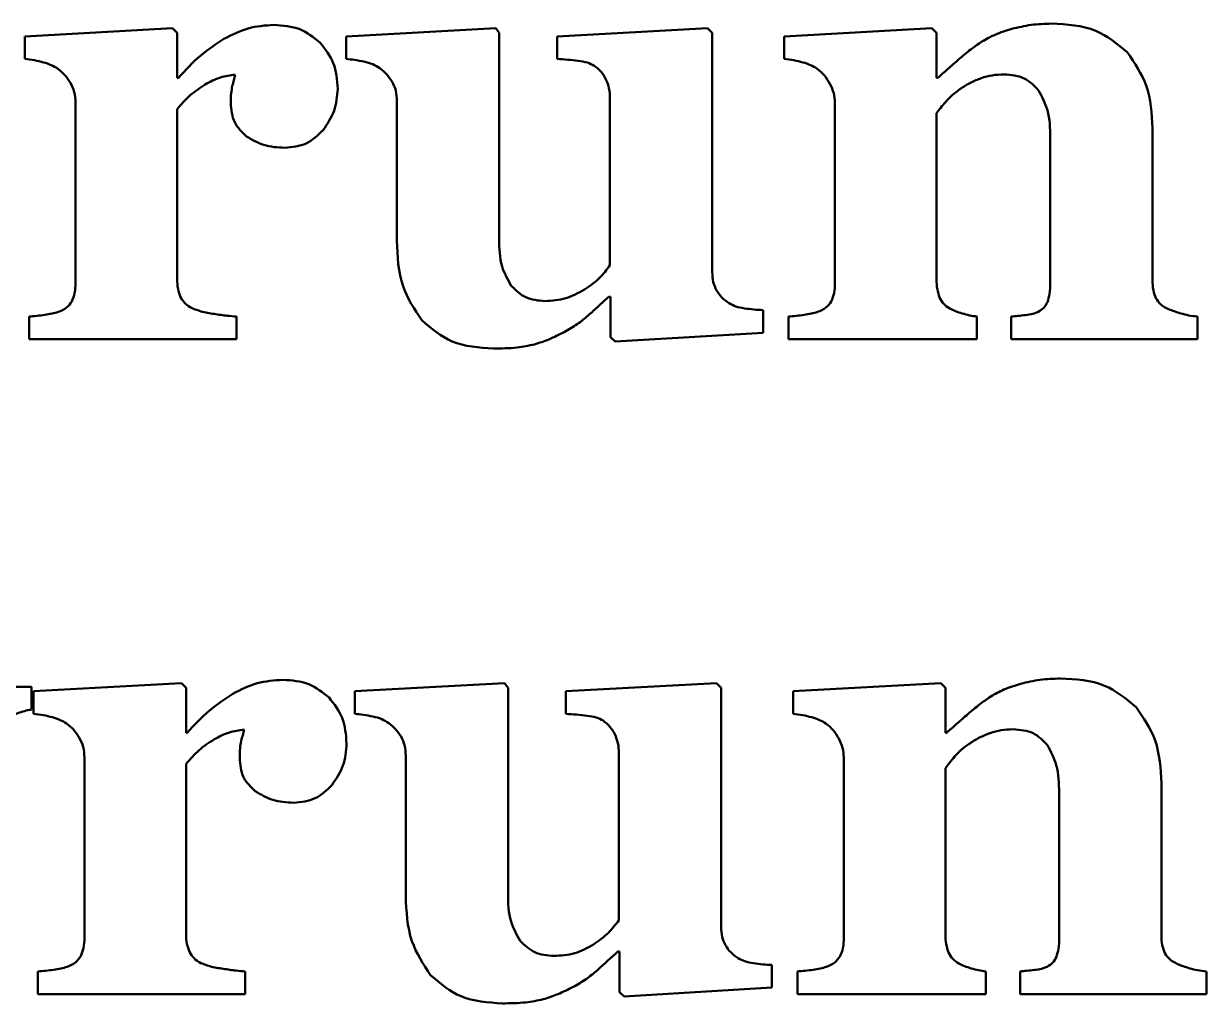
# Model space of a CAD drawing. Header units: millimetres. Extents: x 0 to 420, y 0 to 297.
# Drawn here: x 215.3 to 221.14, y 152.94 to 157.78 of the extents above; entities that cross this region are included whole.
import ezdxf

# ---------------------------------------------------------------- set-up
doc = ezdxf.new("R2010")
doc.units = ezdxf.units.MM
doc.header["$LTSCALE"] = 0.75
doc.layers.add('Visible', color=7, linetype='Continuous', lineweight=50)

msp = doc.modelspace()

# ---------------------------------------------------------------- linework, layer by layer
at = {"layer": 'Visible'}
for p, q in [((216.0358, 157.759, 0.25), (215.3066, 157.7192, 0.25)), ((216.0587, 157.736, 0.25), (216.0358, 157.759, 0.25)), ((217.6305, 157.759, 0.25), (216.892, 157.7192, 0.25)), ((217.6472, 157.736, 0.25), (217.6305, 157.759, 0.25)), ((218.6761, 157.759, 0.25), (217.9331, 157.7192, 0.25)), ((218.6991, 157.736, 0.25), (218.6761, 157.759, 0.25)), ((219.783, 157.759, 0.25), (219.0537, 157.7192, 0.25)), ((219.8059, 157.736, 0.25), (219.783, 157.759, 0.25)), ((215.3066, 157.7192, 0.25), (215.3066, 157.6076, 0.25)), ((216.0587, 157.5143, 0.25), (216.0587, 157.736, 0.25)), ((216.892, 157.7192, 0.25), (216.892, 157.6076, 0.25)), ((217.6472, 156.7193, 0.25), (217.6472, 157.736, 0.25)), ((217.9331, 157.7192, 0.25), (217.9331, 157.6076, 0.25)), ((218.6991, 156.5558, 0.25), (218.6991, 157.736, 0.25)), ((219.0537, 157.7192, 0.25), (219.0537, 157.6076, 0.25)), ((219.8059, 157.5143, 0.25), (219.8059, 157.736, 0.25)), ((216.0649, 157.5143, 0.25), (216.0587, 157.5143, 0.25)), ((219.8121, 157.5143, 0.25), (219.8059, 157.5143, 0.25)), ((217.1427, 157.3981, 0.25), (217.1427, 156.7102, 0.25)), ((218.1945, 157.4134, 0.25), (218.1945, 156.5894, 0.25)), ((215.5573, 157.392, 0.25), (215.5573, 156.5022, 0.25)), ((216.0587, 156.5206, 0.25), (216.0587, 157.3599, 0.25)), ((219.3045, 157.392, 0.25), (219.3045, 156.5022, 0.25)), ((219.8059, 156.5191, 0.25), (219.8059, 157.3401, 0.25)), ((220.8715, 156.516, 0.25), (220.8715, 157.2651, 0.25)), ((220.367, 157.2177, 0.25), (220.367, 156.5022, 0.25)), ((218.1884, 156.4334, 0.25), (218.1976, 156.4334, 0.25)), ((218.1976, 156.4334, 0.25), (218.1976, 156.2332, 0.25)), ((218.9498, 156.2561, 0.25), (218.9498, 156.3677, 0.25)), ((215.328, 156.3356, 0.25), (215.328, 156.224, 0.25)), ((216.3508, 156.224, 0.25), (216.3508, 156.3356, 0.25)), ((219.0751, 156.3356, 0.25), (219.0751, 156.224, 0.25)), ((220.0047, 156.224, 0.25), (220.0047, 156.3356, 0.25)), ((220.1744, 156.3356, 0.25), (220.1744, 156.224, 0.25)), ((221.0932, 156.224, 0.25), (221.0932, 156.3356, 0.25)), ((218.1976, 156.2332, 0.25), (218.2205, 156.2118, 0.25)), ((218.2205, 156.2118, 0.25), (218.9498, 156.2561, 0.25)), ((215.328, 156.224, 0.25), (216.3508, 156.224, 0.25)), ((219.0751, 156.224, 0.25), (220.0047, 156.224, 0.25)), ((220.1744, 156.224, 0.25), (221.0932, 156.224, 0.25)), ((215.3398, 154.5073, 0.25), (214.7084, 154.5073, 0.25)), ((215.3398, 154.3957, 0.25), (215.3398, 154.5073, 0.25)), ((216.0798, 154.5256, 0.25), (215.3505, 154.4859, 0.25)), ((215.3505, 154.4859, 0.25), (215.3505, 154.3743, 0.25)), ((216.1027, 154.5027, 0.25), (216.0798, 154.5256, 0.25)), ((216.1027, 154.281, 0.25), (216.1027, 154.5027, 0.25)), ((217.6744, 154.5256, 0.25), (216.9359, 154.4859, 0.25)), ((216.9359, 154.4859, 0.25), (216.9359, 154.3743, 0.25)), ((217.6912, 154.5027, 0.25), (217.6744, 154.5256, 0.25)), ((217.6912, 153.486, 0.25), (217.6912, 154.5027, 0.25)), ((218.72, 154.5256, 0.25), (217.977, 154.4859, 0.25)), ((217.977, 154.4859, 0.25), (217.977, 154.3743, 0.25)), ((218.743, 154.5027, 0.25), (218.72, 154.5256, 0.25)), ((218.743, 153.3224, 0.25), (218.743, 154.5027, 0.25)), ((219.8269, 154.5256, 0.25), (219.0977, 154.4859, 0.25)), ((219.0977, 154.4859, 0.25), (219.0977, 154.3743, 0.25)), ((219.8499, 154.5027, 0.25), (219.8269, 154.5256, 0.25)), ((219.8499, 154.281, 0.25), (219.8499, 154.5027, 0.25)), ((216.1088, 154.281, 0.25), (216.1027, 154.281, 0.25)), ((219.856, 154.281, 0.25), (219.8499, 154.281, 0.25)), ((215.6012, 154.1587, 0.25), (215.6012, 153.2689, 0.25)), ((217.1866, 154.1648, 0.25), (217.1866, 153.4768, 0.25)), ((218.2385, 154.1801, 0.25), (218.2385, 153.3561, 0.25)), ((219.3484, 154.1587, 0.25), (219.3484, 153.2689, 0.25)), ((216.1027, 153.2873, 0.25), (216.1027, 154.1266, 0.25)), ((219.8499, 153.2857, 0.25), (219.8499, 154.1067, 0.25)), ((220.9155, 153.2827, 0.25), (220.9155, 154.0318, 0.25)), ((220.411, 153.9844, 0.25), (220.411, 153.2689, 0.25)), ((218.2324, 153.2001, 0.25), (218.2415, 153.2001, 0.25)), ((218.2415, 153.2001, 0.25), (218.2415, 152.9998, 0.25)), ((215.3719, 153.1023, 0.25), (215.3719, 152.9907, 0.25)), ((216.3947, 152.9907, 0.25), (216.3947, 153.1023, 0.25)), ((218.9937, 153.0228, 0.25), (218.9937, 153.1344, 0.25)), ((219.1191, 153.1023, 0.25), (219.1191, 152.9907, 0.25)), ((220.0486, 152.9907, 0.25), (220.0486, 153.1023, 0.25)), ((220.2183, 153.1023, 0.25), (220.2183, 152.9907, 0.25)), ((221.1372, 152.9907, 0.25), (221.1372, 153.1023, 0.25)), ((218.2645, 152.9784, 0.25), (218.9937, 153.0228, 0.25)), ((215.3719, 152.9907, 0.25), (216.3947, 152.9907, 0.25)), ((218.2415, 152.9998, 0.25), (218.2645, 152.9784, 0.25)), ((219.1191, 152.9907, 0.25), (220.0486, 152.9907, 0.25)), ((220.2183, 152.9907, 0.25), (221.1372, 152.9907, 0.25))]:
    msp.add_line(p, q, dxfattribs=at)
for points, knots in [([(216.5357, 157.7758, 0.25), (216.493, 157.7727, 0.25), (216.406, 157.7664, 0.25), (216.3284, 157.7265, 0.25), (216.2888, 157.7062, 0.25)], [-0.1294366, -0.1294366, -0.1294366, -0.1294366, -0.0658698, 0, 0, 0, 0]), ([(216.7643, 157.6879, 0.25), (216.7323, 157.7135, 0.25), (216.6656, 157.7669, 0.25), (216.5802, 157.7727, 0.25), (216.5357, 157.7758, 0.25)], [-0.1250781, -0.1250781, -0.1250781, -0.1250781, -0.0650508, 0, 0, 0, 0]), ([(220.1774, 157.7559, 0.25), (220.1493, 157.7474, 0.25), (220.0976, 157.7318, 0.25), (220.0506, 157.7053, 0.25), (220.0291, 157.6932, 0.25)], [-0.0807169, -0.0807169, -0.0807169, -0.0807169, -0.03684029, 0, 0, 0, 0]), ([(220.3731, 157.7819, 0.25), (220.3393, 157.7809, 0.25), (220.2732, 157.779, 0.25), (220.2089, 157.7635, 0.25), (220.1774, 157.7559, 0.25)], [-0.09894181, -0.09894181, -0.09894181, -0.09894181, -0.04838556, 0, 0, 0, 0]), ([(220.7469, 157.6405, 0.25), (220.6973, 157.6816, 0.25), (220.5896, 157.7711, 0.25), (220.449, 157.7781, 0.25), (220.3731, 157.7819, 0.25)], [-0.2046665, -0.2046665, -0.2046665, -0.2046665, -0.1104493, 0, 0, 0, 0]), ([(216.2888, 157.7062, 0.25), (216.2492, 157.68, 0.25), (216.1666, 157.6255, 0.25), (216.0997, 157.5524, 0.25), (216.0649, 157.5143, 0.25)], [-0.1479595, -0.1479595, -0.1479595, -0.1479595, -0.0770252, 0, 0, 0, 0]), ([(216.8507, 157.4608, 0.25), (216.8476, 157.5045, 0.25), (216.8416, 157.5891, 0.25), (216.7895, 157.6557, 0.25), (216.7643, 157.6879, 0.25)], [-0.1239512, -0.1239512, -0.1239512, -0.1239512, -0.0598747, 0, 0, 0, 0]), ([(220.0291, 157.6932, 0.25), (220.0108, 157.6806, 0.25), (219.9715, 157.6537, 0.25), (219.9353, 157.6226, 0.25), (219.916, 157.6061, 0.25)], [-0.07144805, -0.07144805, -0.07144805, -0.07144805, -0.03814665, 0, 0, 0, 0]), ([(220.8715, 157.2651, 0.25), (220.8677, 157.3377, 0.25), (220.8604, 157.4746, 0.25), (220.7832, 157.5874, 0.25), (220.7469, 157.6405, 0.25)], [-0.2011525, -0.2011525, -0.2011525, -0.2011525, -0.0946135, 0, 0, 0, 0]), ([(215.3066, 157.6076, 0.25), (215.3227, 157.6058, 0.25), (215.354, 157.6024, 0.25), (215.3844, 157.5946, 0.25), (215.3991, 157.5908, 0.25)], [-0.04705988, -0.04705988, -0.04705988, -0.04705988, -0.02266787, 0, 0, 0, 0]), ([(215.3991, 157.5908, 0.25), (215.4121, 157.5867, 0.25), (215.4364, 157.5791, 0.25), (215.4584, 157.5662, 0.25), (215.4686, 157.5602, 0.25)], [-0.03810085, -0.03810085, -0.03810085, -0.03810085, -0.01770002, 0, 0, 0, 0]), ([(216.892, 157.6076, 0.25), (216.9059, 157.6062, 0.25), (216.9355, 157.6033, 0.25), (216.9647, 157.5976, 0.25), (216.9801, 157.5946, 0.25)], [-0.04456494, -0.04456494, -0.04456494, -0.04456494, -0.0235343, 0, 0, 0, 0]), ([(216.9801, 157.5946, 0.25), (216.9951, 157.591, 0.25), (217.0233, 157.5844, 0.25), (217.0477, 157.5689, 0.25), (217.0591, 157.5617, 0.25)], [-0.04305156, -0.04305156, -0.04305156, -0.04305156, -0.02005352, 0, 0, 0, 0]), ([(217.9331, 157.6076, 0.25), (217.9508, 157.6065, 0.25), (217.9857, 157.6042, 0.25), (218.0206, 157.6003, 0.25), (218.0378, 157.5984, 0.25)], [-0.05256967, -0.05256967, -0.05256967, -0.05256967, -0.02603249, 0, 0, 0, 0]), ([(218.0378, 157.5984, 0.25), (218.0532, 157.5963, 0.25), (218.0809, 157.5925, 0.25), (218.1056, 157.5796, 0.25), (218.1166, 157.574, 0.25)], [-0.04149188, -0.04149188, -0.04149188, -0.04149188, -0.01838612, 0, 0, 0, 0]), ([(218.1166, 157.574, 0.25), (218.1285, 157.5647, 0.25), (218.1524, 157.5462, 0.25), (218.1673, 157.5198, 0.25), (218.1747, 157.5067, 0.25)], [-0.04484077, -0.04484077, -0.04484077, -0.04484077, -0.02236837, 0, 0, 0, 0]), ([(219.0537, 157.6076, 0.25), (219.0699, 157.6058, 0.25), (219.1012, 157.6024, 0.25), (219.1316, 157.5946, 0.25), (219.1462, 157.5908, 0.25)], [-0.04705988, -0.04705988, -0.04705988, -0.04705988, -0.02266787, 0, 0, 0, 0]), ([(219.1462, 157.5908, 0.25), (219.1593, 157.5867, 0.25), (219.1836, 157.5791, 0.25), (219.2056, 157.5662, 0.25), (219.2158, 157.5602, 0.25)], [-0.03810086, -0.03810086, -0.03810086, -0.03810086, -0.01769981, 0, 0, 0, 0]), ([(219.916, 157.6061, 0.25), (219.8971, 157.5895, 0.25), (219.8624, 157.5591, 0.25), (219.8278, 157.5284, 0.25), (219.8121, 157.5143, 0.25)], [-0.06932254, -0.06932254, -0.06932254, -0.06932254, -0.03167721, 0, 0, 0, 0]), ([(215.4686, 157.5602, 0.25), (215.4805, 157.5506, 0.25), (215.5051, 157.5308, 0.25), (215.5224, 157.5043, 0.25), (215.5313, 157.4906, 0.25)], [-0.04707794, -0.04707794, -0.04707794, -0.04707794, -0.02427194, 0, 0, 0, 0]), ([(216.1963, 157.4811, 0.25), (216.2212, 157.4945, 0.25), (216.2678, 157.5195, 0.25), (216.3201, 157.5264, 0.25), (216.3446, 157.5296, 0.25)], [-0.07858943, -0.07858943, -0.07858943, -0.07858943, -0.03675676, 0, 0, 0, 0]), ([(216.3446, 157.5296, 0.25), (216.3425, 157.5207, 0.25), (216.338, 157.5021, 0.25), (216.3333, 157.4836, 0.25), (216.3309, 157.4741, 0.25)], [-0.02862142, -0.02862142, -0.02862142, -0.02862142, -0.01482042, 0, 0, 0, 0]), ([(217.0591, 157.5617, 0.25), (217.0711, 157.5518, 0.25), (217.0944, 157.5325, 0.25), (217.1115, 157.5075, 0.25), (217.1199, 157.4952, 0.25)], [-0.04525063, -0.04525063, -0.04525063, -0.04525063, -0.02211978, 0, 0, 0, 0]), ([(219.2158, 157.5602, 0.25), (219.2285, 157.5497, 0.25), (219.2542, 157.5284, 0.25), (219.2713, 157.4998, 0.25), (219.28, 157.4853, 0.25)], [-0.04965431, -0.04965431, -0.04965431, -0.04965431, -0.02517715, 0, 0, 0, 0]), ([(219.9224, 157.4593, 0.25), (219.9392, 157.4702, 0.25), (219.9719, 157.4916, 0.25), (220.0082, 157.5059, 0.25), (220.0259, 157.5128, 0.25)], [-0.05838665, -0.05838665, -0.05838665, -0.05838665, -0.02848402, 0, 0, 0, 0]), ([(220.0259, 157.5128, 0.25), (220.0441, 157.5182, 0.25), (220.0814, 157.5291, 0.25), (220.1203, 157.5305, 0.25), (220.1401, 157.5312, 0.25)], [-0.05804083, -0.05804083, -0.05804083, -0.05804083, -0.02969455, 0, 0, 0, 0]), ([(220.1401, 157.5312, 0.25), (220.1747, 157.5284, 0.25), (220.2412, 157.5232, 0.25), (220.2874, 157.4754, 0.25), (220.3095, 157.4524, 0.25)], [-0.09634001, -0.09634001, -0.09634001, -0.09634001, -0.04621011, 0, 0, 0, 0]), ([(215.5313, 157.4906, 0.25), (215.5389, 157.4755, 0.25), (215.5544, 157.4444, 0.25), (215.5563, 157.4097, 0.25), (215.5573, 157.392, 0.25)], [-0.05146911, -0.05146911, -0.05146911, -0.05146911, -0.0262874, 0, 0, 0, 0]), ([(216.0587, 157.3599, 0.25), (216.0792, 157.3838, 0.25), (216.1193, 157.4307, 0.25), (216.171, 157.4645, 0.25), (216.1963, 157.4811, 0.25)], [-0.09209739, -0.09209739, -0.09209739, -0.09209739, -0.0452703, 0, 0, 0, 0]), ([(216.3309, 157.4741, 0.25), (216.3287, 157.4622, 0.25), (216.3235, 157.4348, 0.25), (216.3233, 157.4069, 0.25), (216.3232, 157.3911, 0.25)], [-0.04173037, -0.04173037, -0.04173037, -0.04173037, -0.02370727, 0, 0, 0, 0]), ([(216.7788, 157.2567, 0.25), (216.7998, 157.2873, 0.25), (216.842, 157.3489, 0.25), (216.8478, 157.4234, 0.25), (216.8507, 157.4608, 0.25)], [-0.1098965, -0.1098965, -0.1098965, -0.1098965, -0.0552948, 0, 0, 0, 0]), ([(217.1199, 157.4952, 0.25), (217.1265, 157.4811, 0.25), (217.141, 157.4505, 0.25), (217.1421, 157.4165, 0.25), (217.1427, 157.3981, 0.25)], [-0.05032649, -0.05032649, -0.05032649, -0.05032649, -0.02719094, 0, 0, 0, 0]), ([(218.1747, 157.5067, 0.25), (218.1805, 157.4922, 0.25), (218.1924, 157.4623, 0.25), (218.1938, 157.4301, 0.25), (218.1945, 157.4134, 0.25)], [-0.04798383, -0.04798383, -0.04798383, -0.04798383, -0.0247774, 0, 0, 0, 0]), ([(219.28, 157.4853, 0.25), (219.2871, 157.4701, 0.25), (219.3011, 157.4405, 0.25), (219.3034, 157.4079, 0.25), (219.3045, 157.392, 0.25)], [-0.04858075, -0.04858075, -0.04858075, -0.04858075, -0.02370394, 0, 0, 0, 0]), ([(219.8512, 157.3966, 0.25), (219.8613, 157.4075, 0.25), (219.8828, 157.4309, 0.25), (219.9087, 157.4494, 0.25), (219.9224, 157.4593, 0.25)], [-0.04756923, -0.04756923, -0.04756923, -0.04756923, -0.0253098, 0, 0, 0, 0]), ([(219.8059, 157.3401, 0.25), (219.8127, 157.3489, 0.25), (219.8274, 157.368, 0.25), (219.8428, 157.3866, 0.25), (219.8512, 157.3966, 0.25)], [-0.03621276, -0.03621276, -0.03621276, -0.03621276, -0.01951061, 0, 0, 0, 0]), ([(220.3095, 157.4524, 0.25), (220.3262, 157.4204, 0.25), (220.3644, 157.3472, 0.25), (220.3661, 157.2643, 0.25), (220.367, 157.2177, 0.25)], [-0.1222461, -0.1222461, -0.1222461, -0.1222461, -0.0686969, 0, 0, 0, 0]), ([(216.3232, 157.3911, 0.25), (216.3259, 157.3572, 0.25), (216.331, 157.292, 0.25), (216.3779, 157.2468, 0.25), (216.4004, 157.2251, 0.25)], [-0.09439615, -0.09439615, -0.09439615, -0.09439615, -0.04528905, 0, 0, 0, 0]), ([(216.4004, 157.2251, 0.25), (216.4283, 157.2087, 0.25), (216.4865, 157.1745, 0.25), (216.5541, 157.1708, 0.25), (216.5893, 157.1688, 0.25)], [-0.09980276, -0.09980276, -0.09980276, -0.09980276, -0.05198178, 0, 0, 0, 0]), ([(216.5893, 157.1688, 0.25), (216.6265, 157.1723, 0.25), (216.7001, 157.1793, 0.25), (216.7528, 157.2311, 0.25), (216.7788, 157.2567, 0.25)], [-0.1073776, -0.1073776, -0.1073776, -0.1073776, -0.0531258, 0, 0, 0, 0]), ([(217.1427, 156.7102, 0.25), (217.1458, 156.6328, 0.25), (217.1516, 156.4902, 0.25), (217.2298, 156.3715, 0.25), (217.2656, 156.3173, 0.25)], [-0.2093233, -0.2093233, -0.2093233, -0.2093233, -0.0957192, 0, 0, 0, 0]), ([(217.7076, 156.487, 0.25), (217.6901, 156.5181, 0.25), (217.6497, 156.5898, 0.25), (217.6481, 156.6726, 0.25), (217.6472, 156.7193, 0.25)], [-0.1217023, -0.1217023, -0.1217023, -0.1217023, -0.0688307, 0, 0, 0, 0]), ([(218.1945, 156.5894, 0.25), (218.1783, 156.5677, 0.25), (218.1431, 156.5204, 0.25), (218.0946, 156.4868, 0.25), (218.0684, 156.4686, 0.25)], [-0.08782794, -0.08782794, -0.08782794, -0.08782794, -0.04744236, 0, 0, 0, 0]), ([(216.0756, 156.4319, 0.25), (216.0707, 156.445, 0.25), (216.06, 156.4736, 0.25), (216.0592, 156.5041, 0.25), (216.0587, 156.5206, 0.25)], [-0.04540307, -0.04540307, -0.04540307, -0.04540307, -0.02455165, 0, 0, 0, 0]), ([(218.7203, 156.4648, 0.25), (218.7141, 156.4784, 0.25), (218.701, 156.5073, 0.25), (218.6997, 156.539, 0.25), (218.6991, 156.5558, 0.25)], [-0.04710692, -0.04710692, -0.04710692, -0.04710692, -0.02489051, 0, 0, 0, 0]), ([(215.5573, 156.5022, 0.25), (215.5568, 156.4849, 0.25), (215.556, 156.4532, 0.25), (215.5443, 156.4239, 0.25), (215.5389, 156.4105, 0.25)], [-0.04710404, -0.04710404, -0.04710404, -0.04710404, -0.02139351, 0, 0, 0, 0]), ([(217.8735, 156.412, 0.25), (217.8405, 156.4148, 0.25), (217.7762, 156.4202, 0.25), (217.7301, 156.4651, 0.25), (217.7076, 156.487, 0.25)], [-0.09356078, -0.09356078, -0.09356078, -0.09356078, -0.04553186, 0, 0, 0, 0]), ([(218.0684, 156.4686, 0.25), (218.0385, 156.4521, 0.25), (217.9777, 156.4187, 0.25), (217.9085, 156.4143, 0.25), (217.8735, 156.412, 0.25)], [-0.1026059, -0.1026059, -0.1026059, -0.1026059, -0.0519863, 0, 0, 0, 0]), ([(218.7826, 156.4013, 0.25), (218.7699, 156.4103, 0.25), (218.7452, 156.4276, 0.25), (218.7284, 156.4527, 0.25), (218.7203, 156.4648, 0.25)], [-0.04480771, -0.04480771, -0.04480771, -0.04480771, -0.02170066, 0, 0, 0, 0]), ([(219.3045, 156.5022, 0.25), (219.304, 156.4849, 0.25), (219.3032, 156.4532, 0.25), (219.2915, 156.4239, 0.25), (219.2861, 156.4105, 0.25)], [-0.04710393, -0.04710393, -0.04710393, -0.04710393, -0.02139336, 0, 0, 0, 0]), ([(219.8212, 156.4296, 0.25), (219.8168, 156.443, 0.25), (219.8071, 156.4719, 0.25), (219.8063, 156.5025, 0.25), (219.8059, 156.5191, 0.25)], [-0.04559201, -0.04559201, -0.04559201, -0.04559201, -0.02463125, 0, 0, 0, 0]), ([(220.367, 156.5022, 0.25), (220.3669, 156.4837, 0.25), (220.3666, 156.4515, 0.25), (220.3573, 156.4206, 0.25), (220.3533, 156.4075, 0.25)], [-0.0481066, -0.0481066, -0.0481066, -0.0481066, -0.0205338, 0, 0, 0, 0]), ([(220.8884, 156.4258, 0.25), (220.8835, 156.4388, 0.25), (220.8725, 156.4678, 0.25), (220.8719, 156.4989, 0.25), (220.8715, 156.516, 0.25)], [-0.04617325, -0.04617325, -0.04617325, -0.04617325, -0.02550377, 0, 0, 0, 0]), ([(215.5389, 156.4105, 0.25), (215.531, 156.3994, 0.25), (215.5139, 156.3754, 0.25), (215.4864, 156.3644, 0.25), (215.4717, 156.3585, 0.25)], [-0.04331394, -0.04331394, -0.04331394, -0.04331394, -0.02324879, 0, 0, 0, 0]), ([(216.1321, 156.3769, 0.25), (216.1199, 156.3839, 0.25), (216.0964, 156.3975, 0.25), (216.0823, 156.4207, 0.25), (216.0756, 156.4319, 0.25)], [-0.04003392, -0.04003392, -0.04003392, -0.04003392, -0.01930548, 0, 0, 0, 0]), ([(218.0869, 156.341, 0.25), (218.1037, 156.3562, 0.25), (218.1375, 156.387, 0.25), (218.1713, 156.4178, 0.25), (218.1884, 156.4334, 0.25)], [-0.06867036, -0.06867036, -0.06867036, -0.06867036, -0.0347405, 0, 0, 0, 0]), ([(219.2861, 156.4105, 0.25), (219.2782, 156.3994, 0.25), (219.2611, 156.3754, 0.25), (219.2336, 156.3644, 0.25), (219.2189, 156.3585, 0.25)], [-0.04331415, -0.04331415, -0.04331415, -0.04331415, -0.023249, 0, 0, 0, 0]), ([(219.8717, 156.3754, 0.25), (219.8608, 156.3822, 0.25), (219.8391, 156.3958, 0.25), (219.8272, 156.4184, 0.25), (219.8212, 156.4296, 0.25)], [-0.0376398, -0.0376398, -0.0376398, -0.0376398, -0.0187392, 0, 0, 0, 0]), ([(220.3533, 156.4075, 0.25), (220.3479, 156.3974, 0.25), (220.3369, 156.377, 0.25), (220.3173, 156.3647, 0.25), (220.3074, 156.3585, 0.25)], [-0.03405569, -0.03405569, -0.03405569, -0.03405569, -0.01719944, 0, 0, 0, 0]), ([(220.951, 156.3723, 0.25), (220.9372, 156.379, 0.25), (220.9116, 156.3914, 0.25), (220.8957, 156.415, 0.25), (220.8884, 156.4258, 0.25)], [-0.0418587, -0.0418587, -0.0418587, -0.0418587, -0.01931012, 0, 0, 0, 0]), ([(215.4717, 156.3585, 0.25), (215.4616, 156.3556, 0.25), (215.4398, 156.3492, 0.25), (215.4173, 156.3458, 0.25), (215.4052, 156.344, 0.25)], [-0.03407147, -0.03407147, -0.03407147, -0.03407147, -0.0183327, 0, 0, 0, 0]), ([(216.2414, 156.3486, 0.25), (216.2195, 156.352, 0.25), (216.182, 156.3577, 0.25), (216.1467, 156.3713, 0.25), (216.1321, 156.3769, 0.25)], [-0.05659667, -0.05659667, -0.05659667, -0.05659667, -0.02338998, 0, 0, 0, 0]), ([(216.3508, 156.3356, 0.25), (216.336, 156.3368, 0.25), (216.2994, 156.3398, 0.25), (216.2631, 156.3453, 0.25), (216.2414, 156.3486, 0.25)], [-0.05505508, -0.05505508, -0.05505508, -0.05505508, -0.03289175, 0, 0, 0, 0]), ([(218.8579, 156.3761, 0.25), (218.8436, 156.3786, 0.25), (218.8172, 156.3832, 0.25), (218.7935, 156.3956, 0.25), (218.7826, 156.4013, 0.25)], [-0.03987869, -0.03987869, -0.03987869, -0.03987869, -0.01833007, 0, 0, 0, 0]), ([(218.9498, 156.3677, 0.25), (218.9345, 156.3684, 0.25), (218.9037, 156.3699, 0.25), (218.8732, 156.374, 0.25), (218.8579, 156.3761, 0.25)], [-0.04617722, -0.04617722, -0.04617722, -0.04617722, -0.0232461, 0, 0, 0, 0]), ([(219.2189, 156.3585, 0.25), (219.2088, 156.3556, 0.25), (219.187, 156.3492, 0.25), (219.1645, 156.3458, 0.25), (219.1524, 156.344, 0.25)], [-0.03407125, -0.03407125, -0.03407125, -0.03407125, -0.01833294, 0, 0, 0, 0]), ([(219.9328, 156.3509, 0.25), (219.9215, 156.3544, 0.25), (219.9004, 156.3609, 0.25), (219.8807, 156.3708, 0.25), (219.8717, 156.3754, 0.25)], [-0.03298406, -0.03298406, -0.03298406, -0.03298406, -0.01521654, 0, 0, 0, 0]), ([(220.0047, 156.3356, 0.25), (219.9928, 156.3374, 0.25), (219.9685, 156.3411, 0.25), (219.9449, 156.3476, 0.25), (219.9328, 156.3509, 0.25)], [-0.03675926, -0.03675926, -0.03675926, -0.03675926, -0.01872547, 0, 0, 0, 0]), ([(220.3074, 156.3585, 0.25), (220.2987, 156.3552, 0.25), (220.2785, 156.3473, 0.25), (220.257, 156.3447, 0.25), (220.2447, 156.3432, 0.25)], [-0.03237212, -0.03237212, -0.03237212, -0.03237212, -0.01841077, 0, 0, 0, 0]), ([(221.0114, 156.3509, 0.25), (221.0003, 156.3543, 0.25), (220.9799, 156.3605, 0.25), (220.9601, 156.3686, 0.25), (220.951, 156.3723, 0.25)], [-0.03204961, -0.03204961, -0.03204961, -0.03204961, -0.01467412, 0, 0, 0, 0]), ([(221.0932, 156.3356, 0.25), (221.0787, 156.3373, 0.25), (221.0511, 156.3405, 0.25), (221.0242, 156.3475, 0.25), (221.0114, 156.3509, 0.25)], [-0.04165092, -0.04165092, -0.04165092, -0.04165092, -0.01974608, 0, 0, 0, 0]), ([(215.4052, 156.344, 0.25), (215.3922, 156.3423, 0.25), (215.3666, 156.339, 0.25), (215.3408, 156.3367, 0.25), (215.328, 156.3356, 0.25)], [-0.03883522, -0.03883522, -0.03883522, -0.03883522, -0.01929143, 0, 0, 0, 0]), ([(217.2656, 156.3173, 0.25), (217.3132, 156.2767, 0.25), (217.4146, 156.1903, 0.25), (217.5481, 156.1824, 0.25), (217.619, 156.1781, 0.25)], [-0.1945603, -0.1945603, -0.1945603, -0.1945603, -0.1032813, 0, 0, 0, 0]), ([(217.9686, 156.2592, 0.25), (217.9904, 156.2714, 0.25), (218.0323, 156.2951, 0.25), (218.0692, 156.3261, 0.25), (218.0869, 156.341, 0.25)], [-0.07205623, -0.07205623, -0.07205623, -0.07205623, -0.03466603, 0, 0, 0, 0]), ([(219.1524, 156.344, 0.25), (219.1394, 156.3423, 0.25), (219.1138, 156.339, 0.25), (219.088, 156.3367, 0.25), (219.0751, 156.3356, 0.25)], [-0.03883546, -0.03883546, -0.03883546, -0.03883546, -0.01929167, 0, 0, 0, 0]), ([(220.2447, 156.3432, 0.25), (220.232, 156.3418, 0.25), (220.2085, 156.3392, 0.25), (220.1851, 156.3367, 0.25), (220.1744, 156.3356, 0.25)], [-0.03537007, -0.03537007, -0.03537007, -0.03537007, -0.01614413, 0, 0, 0, 0]), ([(217.8213, 156.198, 0.25), (217.8454, 156.2058, 0.25), (217.8961, 156.2223, 0.25), (217.9436, 156.2465, 0.25), (217.9686, 156.2592, 0.25)], [-0.07986082, -0.07986082, -0.07986082, -0.07986082, -0.04192148, 0, 0, 0, 0]), ([(217.619, 156.1781, 0.25), (217.6582, 156.1783, 0.25), (217.7263, 156.1787, 0.25), (217.7929, 156.1922, 0.25), (217.8213, 156.198, 0.25)], [-0.1018414, -0.1018414, -0.1018414, -0.1018414, -0.0432984, 0, 0, 0, 0]), ([(216.5797, 154.5424, 0.25), (216.537, 154.5393, 0.25), (216.4499, 154.533, 0.25), (216.3723, 154.4932, 0.25), (216.3328, 154.4729, 0.25)], [-0.1294366, -0.1294366, -0.1294366, -0.1294366, -0.0658698, 0, 0, 0, 0]), ([(216.8082, 154.4545, 0.25), (216.7762, 154.4802, 0.25), (216.7096, 154.5336, 0.25), (216.6241, 154.5394, 0.25), (216.5797, 154.5424, 0.25)], [-0.1250781, -0.1250781, -0.1250781, -0.1250781, -0.0650508, 0, 0, 0, 0]), ([(220.4171, 154.5485, 0.25), (220.3833, 154.5476, 0.25), (220.3171, 154.5456, 0.25), (220.2528, 154.5301, 0.25), (220.2214, 154.5226, 0.25)], [-0.09894181, -0.09894181, -0.09894181, -0.09894181, -0.04838556, 0, 0, 0, 0]), ([(220.7909, 154.4071, 0.25), (220.7413, 154.4483, 0.25), (220.6335, 154.5378, 0.25), (220.4929, 154.5448, 0.25), (220.4171, 154.5485, 0.25)], [-0.2046665, -0.2046665, -0.2046665, -0.2046665, -0.1104493, 0, 0, 0, 0]), ([(220.2214, 154.5226, 0.25), (220.1933, 154.5141, 0.25), (220.1416, 154.4985, 0.25), (220.0945, 154.472, 0.25), (220.0731, 154.4599, 0.25)], [-0.0807169, -0.0807169, -0.0807169, -0.0807169, -0.03684029, 0, 0, 0, 0]), ([(216.3328, 154.4729, 0.25), (216.2932, 154.4467, 0.25), (216.2105, 154.3921, 0.25), (216.1436, 154.319, 0.25), (216.1088, 154.281, 0.25)], [-0.1479595, -0.1479595, -0.1479595, -0.1479595, -0.0770252, 0, 0, 0, 0]), ([(216.8946, 154.2275, 0.25), (216.8915, 154.2712, 0.25), (216.8856, 154.3557, 0.25), (216.8334, 154.4223, 0.25), (216.8082, 154.4545, 0.25)], [-0.1239512, -0.1239512, -0.1239512, -0.1239512, -0.0598747, 0, 0, 0, 0]), ([(220.0731, 154.4599, 0.25), (220.0548, 154.4473, 0.25), (220.0155, 154.4203, 0.25), (219.9793, 154.3893, 0.25), (219.9599, 154.3727, 0.25)], [-0.07144805, -0.07144805, -0.07144805, -0.07144805, -0.03814665, 0, 0, 0, 0]), ([(215.206, 154.3437, 0.25), (215.2275, 154.3561, 0.25), (215.2695, 154.3804, 0.25), (215.3168, 154.3907, 0.25), (215.3398, 154.3957, 0.25)], [-0.07214694, -0.07214694, -0.07214694, -0.07214694, -0.03513944, 0, 0, 0, 0]), ([(215.3505, 154.3743, 0.25), (215.3667, 154.3725, 0.25), (215.3979, 154.3691, 0.25), (215.4283, 154.3612, 0.25), (215.443, 154.3574, 0.25)], [-0.04705988, -0.04705988, -0.04705988, -0.04705988, -0.02266787, 0, 0, 0, 0]), ([(216.9359, 154.3743, 0.25), (216.9499, 154.3729, 0.25), (216.9794, 154.3699, 0.25), (217.0086, 154.3643, 0.25), (217.024, 154.3613, 0.25)], [-0.04456494, -0.04456494, -0.04456494, -0.04456494, -0.0235343, 0, 0, 0, 0]), ([(217.024, 154.3613, 0.25), (217.0391, 154.3577, 0.25), (217.0672, 154.351, 0.25), (217.0917, 154.3356, 0.25), (217.103, 154.3284, 0.25)], [-0.04305156, -0.04305156, -0.04305156, -0.04305156, -0.02005352, 0, 0, 0, 0]), ([(217.977, 154.3743, 0.25), (217.9947, 154.3731, 0.25), (218.0297, 154.3709, 0.25), (218.0645, 154.367, 0.25), (218.0818, 154.3651, 0.25)], [-0.05256967, -0.05256967, -0.05256967, -0.05256967, -0.02603249, 0, 0, 0, 0]), ([(218.0818, 154.3651, 0.25), (218.0972, 154.363, 0.25), (218.1248, 154.3591, 0.25), (218.1495, 154.3463, 0.25), (218.1605, 154.3406, 0.25)], [-0.04149188, -0.04149188, -0.04149188, -0.04149188, -0.01838612, 0, 0, 0, 0]), ([(219.0977, 154.3743, 0.25), (219.1139, 154.3725, 0.25), (219.1451, 154.3691, 0.25), (219.1755, 154.3612, 0.25), (219.1902, 154.3574, 0.25)], [-0.04705988, -0.04705988, -0.04705988, -0.04705988, -0.02266787, 0, 0, 0, 0]), ([(219.9599, 154.3727, 0.25), (219.9411, 154.3562, 0.25), (219.9063, 154.3257, 0.25), (219.8718, 154.295, 0.25), (219.856, 154.281, 0.25)], [-0.06932254, -0.06932254, -0.06932254, -0.06932254, -0.03167721, 0, 0, 0, 0]), ([(220.9155, 154.0318, 0.25), (220.9116, 154.1043, 0.25), (220.9044, 154.2412, 0.25), (220.8272, 154.3541, 0.25), (220.7909, 154.4071, 0.25)], [-0.2011525, -0.2011525, -0.2011525, -0.2011525, -0.0946135, 0, 0, 0, 0]), ([(215.443, 154.3574, 0.25), (215.456, 154.3534, 0.25), (215.4804, 154.3457, 0.25), (215.5023, 154.3328, 0.25), (215.5126, 154.3269, 0.25)], [-0.03810085, -0.03810085, -0.03810085, -0.03810085, -0.01770002, 0, 0, 0, 0]), ([(215.5126, 154.3269, 0.25), (215.5245, 154.3173, 0.25), (215.5491, 154.2974, 0.25), (215.5663, 154.271, 0.25), (215.5752, 154.2573, 0.25)], [-0.04707794, -0.04707794, -0.04707794, -0.04707794, -0.02427194, 0, 0, 0, 0]), ([(217.103, 154.3284, 0.25), (217.115, 154.3185, 0.25), (217.1384, 154.2992, 0.25), (217.1555, 154.2741, 0.25), (217.1638, 154.2619, 0.25)], [-0.04525063, -0.04525063, -0.04525063, -0.04525063, -0.02211978, 0, 0, 0, 0]), ([(218.1605, 154.3406, 0.25), (218.1725, 154.3313, 0.25), (218.1964, 154.3128, 0.25), (218.2112, 154.2865, 0.25), (218.2186, 154.2734, 0.25)], [-0.04484077, -0.04484077, -0.04484077, -0.04484077, -0.02236837, 0, 0, 0, 0]), ([(219.1902, 154.3574, 0.25), (219.2032, 154.3534, 0.25), (219.2275, 154.3457, 0.25), (219.2495, 154.3328, 0.25), (219.2597, 154.3269, 0.25)], [-0.03810086, -0.03810086, -0.03810086, -0.03810086, -0.01769981, 0, 0, 0, 0]), ([(219.2597, 154.3269, 0.25), (219.2724, 154.3164, 0.25), (219.2981, 154.2951, 0.25), (219.3153, 154.2665, 0.25), (219.324, 154.252, 0.25)], [-0.04965431, -0.04965431, -0.04965431, -0.04965431, -0.02517715, 0, 0, 0, 0]), ([(215.5752, 154.2573, 0.25), (215.5828, 154.2421, 0.25), (215.5983, 154.2111, 0.25), (215.6002, 154.1764, 0.25), (215.6012, 154.1587, 0.25)], [-0.05146911, -0.05146911, -0.05146911, -0.05146911, -0.0262874, 0, 0, 0, 0]), ([(216.1027, 154.1266, 0.25), (216.1231, 154.1504, 0.25), (216.1632, 154.1974, 0.25), (216.2149, 154.2312, 0.25), (216.2403, 154.2478, 0.25)], [-0.09209739, -0.09209739, -0.09209739, -0.09209739, -0.0452703, 0, 0, 0, 0]), ([(216.2403, 154.2478, 0.25), (216.2651, 154.2611, 0.25), (216.3117, 154.2862, 0.25), (216.3641, 154.2931, 0.25), (216.3886, 154.2963, 0.25)], [-0.07858943, -0.07858943, -0.07858943, -0.07858943, -0.03675676, 0, 0, 0, 0]), ([(216.3886, 154.2963, 0.25), (216.3864, 154.2873, 0.25), (216.382, 154.2688, 0.25), (216.3773, 154.2503, 0.25), (216.3748, 154.2407, 0.25)], [-0.02862142, -0.02862142, -0.02862142, -0.02862142, -0.01482042, 0, 0, 0, 0]), ([(217.1638, 154.2619, 0.25), (217.1705, 154.2478, 0.25), (217.1849, 154.2171, 0.25), (217.186, 154.1832, 0.25), (217.1866, 154.1648, 0.25)], [-0.05032649, -0.05032649, -0.05032649, -0.05032649, -0.02719094, 0, 0, 0, 0]), ([(218.2186, 154.2734, 0.25), (218.2244, 154.2589, 0.25), (218.2364, 154.229, 0.25), (218.2378, 154.1967, 0.25), (218.2385, 154.1801, 0.25)], [-0.04798383, -0.04798383, -0.04798383, -0.04798383, -0.0247774, 0, 0, 0, 0]), ([(219.324, 154.252, 0.25), (219.3311, 154.2368, 0.25), (219.345, 154.2072, 0.25), (219.3473, 154.1746, 0.25), (219.3484, 154.1587, 0.25)], [-0.04858075, -0.04858075, -0.04858075, -0.04858075, -0.02370394, 0, 0, 0, 0]), ([(219.9664, 154.226, 0.25), (219.9831, 154.2369, 0.25), (220.0158, 154.2583, 0.25), (220.0521, 154.2725, 0.25), (220.0699, 154.2795, 0.25)], [-0.05838665, -0.05838665, -0.05838665, -0.05838665, -0.02848402, 0, 0, 0, 0]), ([(220.0699, 154.2795, 0.25), (220.0881, 154.2848, 0.25), (220.1253, 154.2958, 0.25), (220.1642, 154.2971, 0.25), (220.1841, 154.2978, 0.25)], [-0.05804083, -0.05804083, -0.05804083, -0.05804083, -0.02969455, 0, 0, 0, 0]), ([(220.1841, 154.2978, 0.25), (220.2187, 154.2951, 0.25), (220.2852, 154.2899, 0.25), (220.3313, 154.242, 0.25), (220.3535, 154.2191, 0.25)], [-0.09634001, -0.09634001, -0.09634001, -0.09634001, -0.04621011, 0, 0, 0, 0]), ([(216.3748, 154.2407, 0.25), (216.3726, 154.2289, 0.25), (216.3675, 154.2015, 0.25), (216.3673, 154.1736, 0.25), (216.3672, 154.1578, 0.25)], [-0.04173037, -0.04173037, -0.04173037, -0.04173037, -0.02370727, 0, 0, 0, 0]), ([(216.8228, 154.0234, 0.25), (216.8437, 154.054, 0.25), (216.8859, 154.1156, 0.25), (216.8917, 154.19, 0.25), (216.8946, 154.2275, 0.25)], [-0.1098965, -0.1098965, -0.1098965, -0.1098965, -0.0552948, 0, 0, 0, 0]), ([(219.8951, 154.1633, 0.25), (219.9052, 154.1742, 0.25), (219.9268, 154.1976, 0.25), (219.9526, 154.2161, 0.25), (219.9664, 154.226, 0.25)], [-0.04756923, -0.04756923, -0.04756923, -0.04756923, -0.0253098, 0, 0, 0, 0]), ([(220.3535, 154.2191, 0.25), (220.3702, 154.187, 0.25), (220.4083, 154.1138, 0.25), (220.41, 154.031, 0.25), (220.411, 153.9844, 0.25)], [-0.1222461, -0.1222461, -0.1222461, -0.1222461, -0.0686969, 0, 0, 0, 0]), ([(216.3672, 154.1578, 0.25), (216.3698, 154.1239, 0.25), (216.375, 154.0587, 0.25), (216.4219, 154.0135, 0.25), (216.4444, 153.9918, 0.25)], [-0.09439615, -0.09439615, -0.09439615, -0.09439615, -0.04528905, 0, 0, 0, 0]), ([(219.8499, 154.1067, 0.25), (219.8567, 154.1155, 0.25), (219.8714, 154.1347, 0.25), (219.8868, 154.1533, 0.25), (219.8951, 154.1633, 0.25)], [-0.03621276, -0.03621276, -0.03621276, -0.03621276, -0.01951061, 0, 0, 0, 0]), ([(216.6332, 153.9355, 0.25), (216.6704, 153.939, 0.25), (216.744, 153.9459, 0.25), (216.7967, 153.9978, 0.25), (216.8228, 154.0234, 0.25)], [-0.1073776, -0.1073776, -0.1073776, -0.1073776, -0.0531258, 0, 0, 0, 0]), ([(216.4444, 153.9918, 0.25), (216.4723, 153.9754, 0.25), (216.5305, 153.9411, 0.25), (216.598, 153.9374, 0.25), (216.6332, 153.9355, 0.25)], [-0.09980276, -0.09980276, -0.09980276, -0.09980276, -0.05198178, 0, 0, 0, 0]), ([(217.7515, 153.2536, 0.25), (217.734, 153.2848, 0.25), (217.6936, 153.3565, 0.25), (217.692, 153.4392, 0.25), (217.6912, 153.486, 0.25)], [-0.1217023, -0.1217023, -0.1217023, -0.1217023, -0.0688307, 0, 0, 0, 0]), ([(217.1866, 153.4768, 0.25), (217.1898, 153.3994, 0.25), (217.1955, 153.2568, 0.25), (217.2738, 153.1382, 0.25), (217.3095, 153.0839, 0.25)], [-0.2093233, -0.2093233, -0.2093233, -0.2093233, -0.0957192, 0, 0, 0, 0]), ([(218.2385, 153.3561, 0.25), (218.2223, 153.3343, 0.25), (218.187, 153.2871, 0.25), (218.1385, 153.2534, 0.25), (218.1123, 153.2353, 0.25)], [-0.08782794, -0.08782794, -0.08782794, -0.08782794, -0.04744236, 0, 0, 0, 0]), ([(218.7643, 153.2315, 0.25), (218.7581, 153.2451, 0.25), (218.7449, 153.2739, 0.25), (218.7437, 153.3057, 0.25), (218.743, 153.3224, 0.25)], [-0.04710692, -0.04710692, -0.04710692, -0.04710692, -0.02489051, 0, 0, 0, 0]), ([(215.6012, 153.2689, 0.25), (215.6008, 153.2516, 0.25), (215.6, 153.2199, 0.25), (215.5882, 153.1905, 0.25), (215.5829, 153.1772, 0.25)], [-0.04710404, -0.04710404, -0.04710404, -0.04710404, -0.02139351, 0, 0, 0, 0]), ([(216.1195, 153.1986, 0.25), (216.1146, 153.2117, 0.25), (216.1039, 153.2402, 0.25), (216.1031, 153.2708, 0.25), (216.1027, 153.2873, 0.25)], [-0.04540307, -0.04540307, -0.04540307, -0.04540307, -0.02455165, 0, 0, 0, 0]), ([(217.9174, 153.1787, 0.25), (217.8844, 153.1815, 0.25), (217.8201, 153.1869, 0.25), (217.774, 153.2318, 0.25), (217.7515, 153.2536, 0.25)], [-0.09356078, -0.09356078, -0.09356078, -0.09356078, -0.04553186, 0, 0, 0, 0]), ([(219.3484, 153.2689, 0.25), (219.348, 153.2516, 0.25), (219.3472, 153.2199, 0.25), (219.3354, 153.1905, 0.25), (219.3301, 153.1772, 0.25)], [-0.04710393, -0.04710393, -0.04710393, -0.04710393, -0.02139336, 0, 0, 0, 0]), ([(219.8652, 153.1963, 0.25), (219.8607, 153.2096, 0.25), (219.851, 153.2386, 0.25), (219.8503, 153.2692, 0.25), (219.8499, 153.2857, 0.25)], [-0.04559201, -0.04559201, -0.04559201, -0.04559201, -0.02463125, 0, 0, 0, 0]), ([(220.411, 153.2689, 0.25), (220.4108, 153.2504, 0.25), (220.4105, 153.2181, 0.25), (220.4012, 153.1873, 0.25), (220.3972, 153.1741, 0.25)], [-0.0481066, -0.0481066, -0.0481066, -0.0481066, -0.0205338, 0, 0, 0, 0]), ([(220.9323, 153.1925, 0.25), (220.9274, 153.2055, 0.25), (220.9165, 153.2345, 0.25), (220.9158, 153.2655, 0.25), (220.9155, 153.2827, 0.25)], [-0.04617325, -0.04617325, -0.04617325, -0.04617325, -0.02550377, 0, 0, 0, 0]), ([(216.1761, 153.1435, 0.25), (216.1639, 153.1506, 0.25), (216.1404, 153.1642, 0.25), (216.1263, 153.1874, 0.25), (216.1195, 153.1986, 0.25)], [-0.04003392, -0.04003392, -0.04003392, -0.04003392, -0.01930548, 0, 0, 0, 0]), ([(218.1123, 153.2353, 0.25), (218.0824, 153.2188, 0.25), (218.0217, 153.1853, 0.25), (217.9525, 153.1809, 0.25), (217.9174, 153.1787, 0.25)], [-0.1026059, -0.1026059, -0.1026059, -0.1026059, -0.0519863, 0, 0, 0, 0]), ([(218.1309, 153.1076, 0.25), (218.1476, 153.1228, 0.25), (218.1815, 153.1536, 0.25), (218.2153, 153.1845, 0.25), (218.2324, 153.2001, 0.25)], [-0.06867036, -0.06867036, -0.06867036, -0.06867036, -0.0347405, 0, 0, 0, 0]), ([(218.8266, 153.168, 0.25), (218.8138, 153.1769, 0.25), (218.7891, 153.1943, 0.25), (218.7724, 153.2193, 0.25), (218.7643, 153.2315, 0.25)], [-0.04480771, -0.04480771, -0.04480771, -0.04480771, -0.02170066, 0, 0, 0, 0]), ([(219.9156, 153.142, 0.25), (219.9047, 153.1488, 0.25), (219.8831, 153.1624, 0.25), (219.8711, 153.185, 0.25), (219.8652, 153.1963, 0.25)], [-0.0376398, -0.0376398, -0.0376398, -0.0376398, -0.0187392, 0, 0, 0, 0]), ([(215.5829, 153.1772, 0.25), (215.575, 153.1661, 0.25), (215.5579, 153.142, 0.25), (215.5304, 153.1311, 0.25), (215.5156, 153.1252, 0.25)], [-0.04331394, -0.04331394, -0.04331394, -0.04331394, -0.02324879, 0, 0, 0, 0]), ([(216.2854, 153.1153, 0.25), (216.2634, 153.1186, 0.25), (216.226, 153.1244, 0.25), (216.1907, 153.1379, 0.25), (216.1761, 153.1435, 0.25)], [-0.05659667, -0.05659667, -0.05659667, -0.05659667, -0.02338998, 0, 0, 0, 0]), ([(218.9018, 153.1428, 0.25), (218.8875, 153.1453, 0.25), (218.8612, 153.1499, 0.25), (218.8375, 153.1623, 0.25), (218.8266, 153.168, 0.25)], [-0.03987869, -0.03987869, -0.03987869, -0.03987869, -0.01833007, 0, 0, 0, 0]), ([(218.9937, 153.1344, 0.25), (218.9784, 153.1351, 0.25), (218.9477, 153.1366, 0.25), (218.9172, 153.1407, 0.25), (218.9018, 153.1428, 0.25)], [-0.04617722, -0.04617722, -0.04617722, -0.04617722, -0.0232461, 0, 0, 0, 0]), ([(219.3301, 153.1772, 0.25), (219.3221, 153.1661, 0.25), (219.3051, 153.142, 0.25), (219.2776, 153.1311, 0.25), (219.2628, 153.1252, 0.25)], [-0.04331415, -0.04331415, -0.04331415, -0.04331415, -0.023249, 0, 0, 0, 0]), ([(219.9768, 153.1176, 0.25), (219.9654, 153.121, 0.25), (219.9444, 153.1275, 0.25), (219.9247, 153.1374, 0.25), (219.9156, 153.142, 0.25)], [-0.03298406, -0.03298406, -0.03298406, -0.03298406, -0.01521654, 0, 0, 0, 0]), ([(220.3972, 153.1741, 0.25), (220.3918, 153.164, 0.25), (220.3809, 153.1436, 0.25), (220.3612, 153.1314, 0.25), (220.3513, 153.1252, 0.25)], [-0.03405569, -0.03405569, -0.03405569, -0.03405569, -0.01719944, 0, 0, 0, 0]), ([(220.995, 153.139, 0.25), (220.9812, 153.1457, 0.25), (220.9555, 153.1581, 0.25), (220.9396, 153.1816, 0.25), (220.9323, 153.1925, 0.25)], [-0.0418587, -0.0418587, -0.0418587, -0.0418587, -0.01931012, 0, 0, 0, 0]), ([(221.0554, 153.1176, 0.25), (221.0443, 153.1209, 0.25), (221.0238, 153.1272, 0.25), (221.004, 153.1353, 0.25), (220.995, 153.139, 0.25)], [-0.03204961, -0.03204961, -0.03204961, -0.03204961, -0.01467412, 0, 0, 0, 0]), ([(215.4491, 153.1107, 0.25), (215.4362, 153.109, 0.25), (215.4105, 153.1056, 0.25), (215.3847, 153.1034, 0.25), (215.3719, 153.1023, 0.25)], [-0.03883522, -0.03883522, -0.03883522, -0.03883522, -0.01929143, 0, 0, 0, 0]), ([(215.5156, 153.1252, 0.25), (215.5055, 153.1222, 0.25), (215.4837, 153.1158, 0.25), (215.4612, 153.1125, 0.25), (215.4491, 153.1107, 0.25)], [-0.03407147, -0.03407147, -0.03407147, -0.03407147, -0.0183327, 0, 0, 0, 0]), ([(216.3947, 153.1023, 0.25), (216.38, 153.1035, 0.25), (216.3434, 153.1064, 0.25), (216.3071, 153.112, 0.25), (216.2854, 153.1153, 0.25)], [-0.05505508, -0.05505508, -0.05505508, -0.05505508, -0.03289175, 0, 0, 0, 0]), ([(217.3095, 153.0839, 0.25), (217.3571, 153.0434, 0.25), (217.4585, 152.957, 0.25), (217.5921, 152.949, 0.25), (217.6629, 152.9448, 0.25)], [-0.1945603, -0.1945603, -0.1945603, -0.1945603, -0.1032813, 0, 0, 0, 0]), ([(218.0125, 153.0258, 0.25), (218.0343, 153.0381, 0.25), (218.0763, 153.0618, 0.25), (218.1131, 153.0927, 0.25), (218.1309, 153.1076, 0.25)], [-0.07205623, -0.07205623, -0.07205623, -0.07205623, -0.03466603, 0, 0, 0, 0]), ([(219.1963, 153.1107, 0.25), (219.1834, 153.109, 0.25), (219.1577, 153.1056, 0.25), (219.1319, 153.1034, 0.25), (219.1191, 153.1023, 0.25)], [-0.03883546, -0.03883546, -0.03883546, -0.03883546, -0.01929167, 0, 0, 0, 0]), ([(219.2628, 153.1252, 0.25), (219.2527, 153.1222, 0.25), (219.2309, 153.1158, 0.25), (219.2084, 153.1125, 0.25), (219.1963, 153.1107, 0.25)], [-0.03407125, -0.03407125, -0.03407125, -0.03407125, -0.01833294, 0, 0, 0, 0]), ([(220.0486, 153.1023, 0.25), (220.0367, 153.1041, 0.25), (220.0125, 153.1078, 0.25), (219.9888, 153.1143, 0.25), (219.9768, 153.1176, 0.25)], [-0.03675926, -0.03675926, -0.03675926, -0.03675926, -0.01872547, 0, 0, 0, 0]), ([(220.2887, 153.1099, 0.25), (220.2759, 153.1085, 0.25), (220.2525, 153.1059, 0.25), (220.229, 153.1034, 0.25), (220.2183, 153.1023, 0.25)], [-0.03537007, -0.03537007, -0.03537007, -0.03537007, -0.01614413, 0, 0, 0, 0]), ([(220.3513, 153.1252, 0.25), (220.3426, 153.1218, 0.25), (220.3224, 153.114, 0.25), (220.3009, 153.1114, 0.25), (220.2887, 153.1099, 0.25)], [-0.03237212, -0.03237212, -0.03237212, -0.03237212, -0.01841077, 0, 0, 0, 0]), ([(221.1372, 153.1023, 0.25), (221.1226, 153.1039, 0.25), (221.095, 153.1071, 0.25), (221.0681, 153.1142, 0.25), (221.0554, 153.1176, 0.25)], [-0.04165092, -0.04165092, -0.04165092, -0.04165092, -0.01974608, 0, 0, 0, 0]), ([(217.8652, 152.9647, 0.25), (217.8893, 152.9725, 0.25), (217.94, 152.989, 0.25), (217.9876, 153.0131, 0.25), (218.0125, 153.0258, 0.25)], [-0.07986082, -0.07986082, -0.07986082, -0.07986082, -0.04192148, 0, 0, 0, 0]), ([(217.6629, 152.9448, 0.25), (217.7021, 152.945, 0.25), (217.7702, 152.9453, 0.25), (217.8369, 152.9589, 0.25), (217.8652, 152.9647, 0.25)], [-0.1018414, -0.1018414, -0.1018414, -0.1018414, -0.0432984, 0, 0, 0, 0])]:
    msp.add_open_spline(points, degree=3, knots=knots, dxfattribs=at)

doc.saveas('drawing.dxf')
